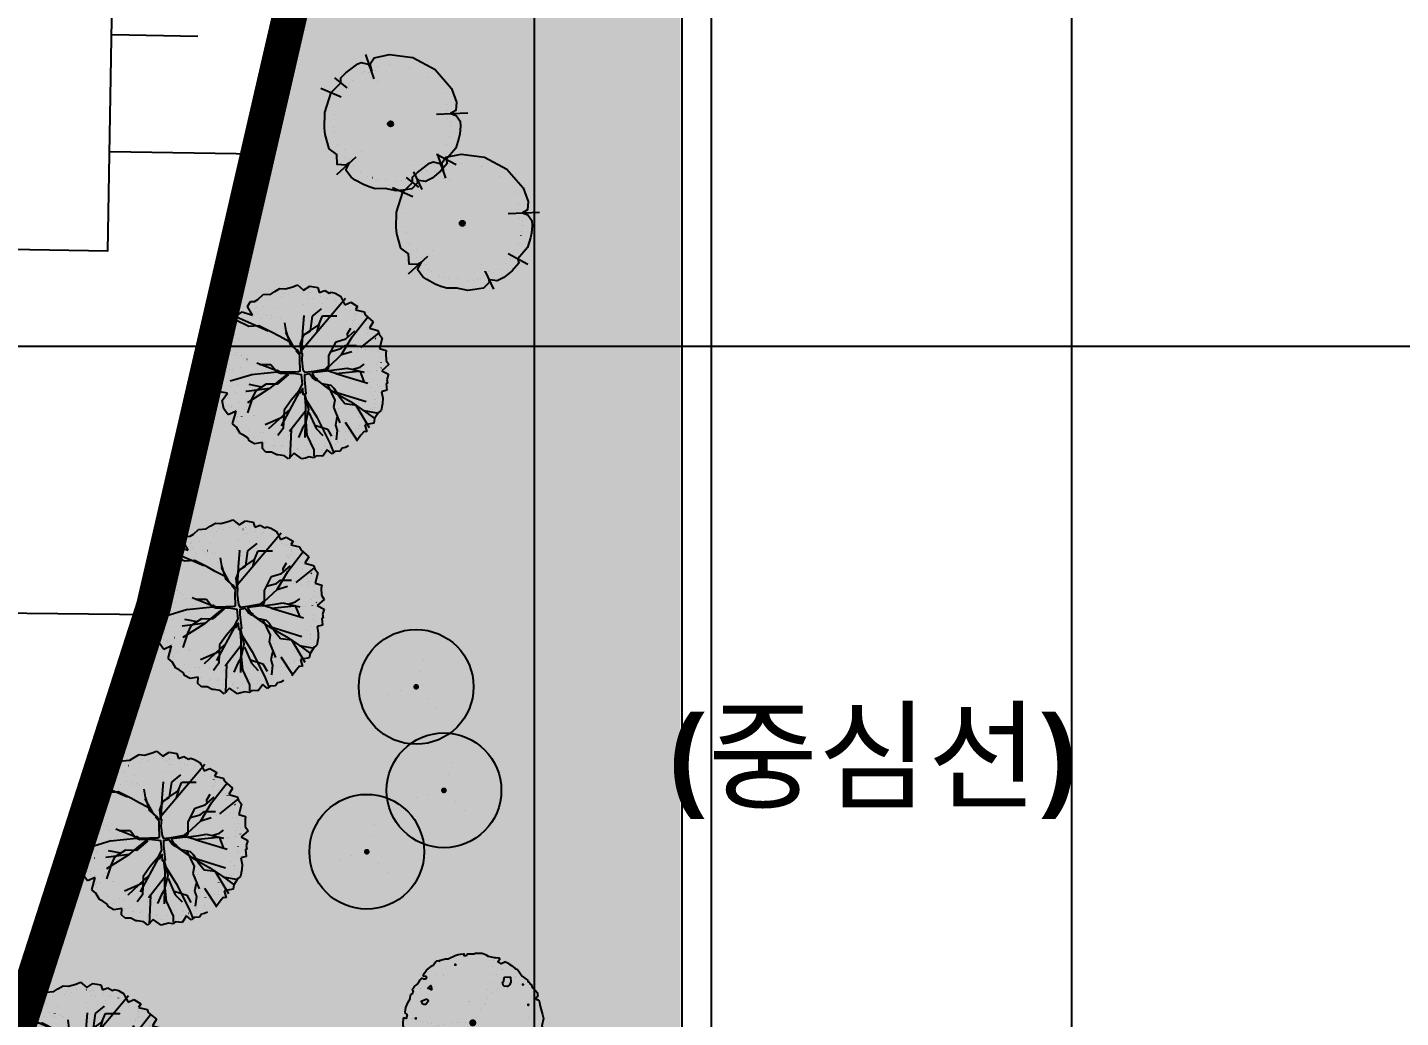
# Model space of a CAD drawing. Header units: millimetres. Extents: x 0 to 190005487, y 0 to 455456909.
# Drawn here: x 72953 to 87051, y 103161 to 113325 of the extents above; entities that cross this region are included whole.
import ezdxf
from ezdxf.xclip import XClip

# ---------------------------------------------------------------- set-up
doc = ezdxf.new("R2010")
doc.units = ezdxf.units.MM
doc.header["$LTSCALE"] = 800
doc.header["$MEASUREMENT"] = 0
doc.header["$XCLIPFRAME"] = 0
for name, pattern in [('CONT', [2, 1, 1]), ('DOT2', [0.125, 0, -0.125]), ('PHANTOM2', [31.75, 15.875, -3.175, 3.175, -3.175, 3.175, -3.175]), ('XREF_BASE$0$PHANTOM', [63.5, 31.75, -6.35, 6.35, -6.35, 6.35, -6.35]), ('XREF_BASE$0$PHANTOMX2', [5, 2.5, -0.5, 0.5, -0.5, 0.5, -0.5])]:
    doc.linetypes.add(name, pattern=pattern)
doc.layers.get('0').update_dxf_attribs({"linetype": 'CONTINUOUS'})
doc.layers.get('Defpoints').update_dxf_attribs({"color": 153, "linetype": 'CONTINUOUS'})
for name, color, linetype in [('0-녹지', 71, 'CONTINUOUS'), ('_교목_Plant', 90, 'CONTINUOUS'), ('A-ANNO-TEXT2', 3, 'CONTINUOUS'), ('A-조적해치', 8, 'CONTINUOUS'), ('CE-SLOP-FILL', 1, 'CONTINUOUS'), ('LSMD_CONT_LDREG_41500', 1, 'CONTINUOUS'), ('rndur', 1, 'CONTINUOUS'), ('tc-2', 252, 'CONTINUOUS'), ('TEXT', 6, 'CONTINUOUS'), ('WID', 4, 'CONTINUOUS'), ('XREF_BASE$0$CE-SLOP-FILL', 1, 'CONTINUOUS'), ('XREF_BASE$0$CE_PROPERTY LINE', 2, 'XREF_BASE$0$PHANTOM'), ('XREF_BASE$0$LSMD_CONT_LDREG_41500', 1, 'CONTINUOUS'), ('XREF_BASE$0$성토옹벽', 6, 'CONTINUOUS'), ('사업부지', 7, 'CONTINUOUS'), ('성토옹벽', 6, 'CONTINUOUS')]:
    doc.layers.add(name, color=color, linetype=linetype)
doc.styles.add('SH_대대리576', font='NanumGothicBold.ttf')

# ---------------------------------------------------------------- blocks, each defined once
blk = doc.blocks.new('G$C940A8A8A')
at = {"layer": 'LSMD_CONT_LDREG_41500', "color": 1, "linetype": 'Continuous', "const_width": 300, "flags": 128}
blk.add_lwpolyline([(13684, 124791), (15433, 118998), (13873, 111149), (10039, 103817), (3210, 93080)], dxfattribs=at)
blk = doc.blocks.new('현황측량 지적')
at = {"layer": 'rndur', "linetype": 'PHANTOM2', "ltscale": 2, "const_width": 360, "flags": 128}
blk.add_lwpolyline([(206883, -157310), (202971, -156085), (192523, -138055), (192037, -134393), (187653, -139214), (180694, -143462), (173737, -143509), (161354, -148904), (157725, -144242), (154816, -136784), (158050, -127241), (126239, -144923), (122996, -147375), (114777, -142533), (78067, -156212), (59378, -150969), (50990, -145420), (42961, -141949), (35259, -140747), (23792, -141142), (15855, -140119), (12425, -139716), (9303, -139321), (5202, -130219), (-3377, -125158), (-12855, -120922), (-25433, -113134), (-31110, -107172), (-33684, -104469), (-50296, -94166), (-54916, -87820), (-58556, -75838), (-58594, -63575), (-54697, -51462), (-52838, -43399), (-53310, -35411), (-56465, -30247), (-58199, -23603), (-65933, 6044), (-65550, 7455), (-83110, 7388), (-99556, 7405), (-100789, 7832), (-83513, -58384), (-91570, -60086), (-90952, -159807)], dxfattribs=at)
at = {"layer": 'rndur', "linetype": 'PHANTOM2', "ltscale": 2, "flags": 128}
blk.add_lwpolyline([(206883, -157310), (202971, -156085), (192523, -138055), (192037, -134393), (187653, -139214), (180694, -143462), (173737, -143509), (161354, -148904), (157725, -144242), (154816, -136784), (158050, -127241), (126239, -144923), (122996, -147375), (114777, -142533), (78067, -156212), (59378, -150969), (50990, -145420), (42961, -141949), (35259, -140747), (23792, -141142), (15855, -140119), (12425, -139716), (9303, -139321), (5202, -130219), (-3377, -125158), (-12855, -120922), (-25433, -113134), (-31110, -107172), (-33684, -104469), (-50296, -94166), (-54916, -87820), (-58556, -75838), (-58594, -63575), (-54697, -51462), (-52838, -43399), (-53310, -35411), (-56465, -30247), (-58199, -23603), (-65933, 6044), (-65550, 7455), (-83110, 7388), (-99556, 7405), (-100789, 7832), (-83513, -58384), (-91570, -60086), (-90952, -159807)], dxfattribs=at)
at = {"rotation": 14.62512504690287}
blk.add_blockref('G$C940A8A8A', (-38193, -154447), dxfattribs=at)
blk = doc.blocks.new('대지현황레벨1')
at = {"layer": 'Defpoints', "color": 6}
blk.add_lwpolyline([(-56466, -30246), (-53311, -35410), (-52838, -43398), (-54697, -51461), (-58593, -63574)], dxfattribs=at)
blk = doc.blocks.new('A$C61401735')
at = {"layer": 'CE-SLOP-FILL', "color": 251, "linetype": 'ByBlock', "flags": 128}
blk.add_lwpolyline([(8457, 109870), (11612, 104706), (12084, 96717), (10226, 88655), (6329, 76542)], dxfattribs=at)
blk = doc.blocks.new('A$C53055D6E')
at = {"layer": 'XREF_BASE$0$CE_PROPERTY LINE', "color": 8, "linetype": 'XREF_BASE$0$PHANTOMX2', "ltscale": 3, "flags": 128}
blk.add_lwpolyline([(24653, 158067), (15380, 151109), (8259, 149251), (3838, 149290), (748, 147602), (-6916, 147572), (-7299, 146160), (-1843, 125252), (436, 116516), (2171, 109870), (5326, 104706), (5798, 96717), (3940, 88655), (43, 76541), (81, 64279), (3722, 52297), (8342, 45951), (24954, 35648), (27528, 32946), (33205, 26984), (45785, 19196), (55262, 14961), (63842, 9900), (67943, 799), (71065, 403), (74495, 0), (71416, 11497), (72509, 16027), (80907, 20283), (84381, 29814), (86654, 26118), (86417, 19281), (94182, 16961), (94474, 13223), (94701, 13128), (143072, 50641), (145797, 73715), (141926, 86006), (137274, 142330), (130340, 137929), (128629, 139085), (122336, 140647), (114378, 141402), (105827, 145930), (90331, 146144), (69871, 143916), (58636, 140116), (56478, 144307), (45633, 153630)], close=True, dxfattribs=at)
blk = doc.blocks.new('XREF_BASE$0$42423123')
at = {"color": 8, "elevation": -85.903, "flags": 128}
blk.add_lwpolyline([(296753.797, 354722.355), (296742.728, 354721.684), (296725.083, 354743.467), (296725.304, 354745.576), (296719.523, 354752.714), (296718.006, 354754.586), (296707.445, 354767.624, -0.241383), (296702.098, 354793.07), (296709.251, 354819.265), (296716.193, 354817.325), (296719.019, 354827.438), (296712.017, 354829.394), (296712.346, 354830.601)], format="xyb", dxfattribs=at)
at = {"color": 8, "flags": 128}
blk.add_lwpolyline([(296720.991, 354828.24), (296719.555, 354821.015), (296715.721, 354813.683), (296708.892, 354802.946), (296705.833, 354791.071), (296706.33, 354778.558), (296709.198, 354771.251), (296722.671, 354757.088), (296724.479, 354753.823), (296728.467, 354746.621), (296738.672, 354735.909), (296746.773, 354729.418), (296753.797, 354722.355)], dxfattribs=at)
at = {"layer": 'XREF_BASE$0$CE-SLOP-FILL', "color": 8}
for p, q in [((296716.791, 354819.464), (296717.643, 354819.226)), ((296716.468, 354818.308), (296717.926, 354817.901)), ((296708.257, 354815.627), (296715.67, 354813.603))]:
    blk.add_line(p, q, dxfattribs=at)
at = {"layer": 'XREF_BASE$0$LSMD_CONT_LDREG_41500', "color": 8, "linetype": 'Continuous', "flags": 128}
blk.add_lwpolyline([(296753.797, 354722.355), (296753.797, 354722.355), (296746.773, 354729.418), (296738.672, 354735.909), (296728.467, 354746.621), (296724.479, 354753.823), (296722.671, 354757.088), (296709.198, 354771.251), (296706.33, 354778.558), (296705.833, 354791.071), (296708.892, 354802.946), (296715.721, 354813.683), (296719.555, 354821.015), (296720.991, 354828.24)], dxfattribs=at)
blk = doc.blocks.new('XREF_BASE$0$A$C5E376D50')
at = {"layer": 'Defpoints', "linetype": 'Continuous', "flags": 128}
blk.add_lwpolyline([(223324, 292498), (220744, 288205), (219448, 282647), (222600, 277488), (223072, 269500), (221214, 261437), (217317, 249324)], dxfattribs=at)
at = {"color": 8, "xscale": 1000, "yscale": 1000, "zscale": 1000, "rotation": 14.62585327519887}
blk.add_blockref('XREF_BASE$0$42423123', (-197286947, -417977119), dxfattribs=at)
blk = doc.blocks.new('XREF_BASE$0$A$C3CBC0631')
at = {"layer": 'XREF_BASE$0$CE_PROPERTY LINE', "color": 8, "linetype": 'XREF_BASE$0$PHANTOMX2', "ltscale": 3, "flags": 128}
blk.add_lwpolyline([(24653, 158067), (15380, 151109), (8259, 149251), (3838, 149290), (748, 147602), (-6916, 147572), (-7299, 146160), (-1843, 125252), (436, 116516), (2171, 109870), (5326, 104706), (5798, 96717), (3940, 88655), (43, 76542), (81, 64279), (3722, 52297), (8342, 45951), (24954, 35648), (27528, 32946), (33205, 26984), (45785, 19196), (55262, 14961), (63842, 9900), (67943, 799), (71065, 403), (74495, 0), (71416, 11497), (72509, 16027), (80907, 20283), (84381, 29814), (86654, 26118), (86417, 19281), (94182, 16961), (94474, 13223), (94701, 13128), (143072, 50641), (145797, 73715), (141926, 86006), (137274, 142330), (130340, 137929), (128629, 139085), (122336, 140647), (114378, 141402), (105828, 145930), (90331, 146144), (69871, 143916), (58636, 140116), (56478, 144307), (45633, 153630)], close=True, dxfattribs=at)
blk = doc.blocks.new('TL000073_0')
blk.add_hatch(color=256).paths.add_polyline_path([(0.024, 0, 1), (-0.024, 0, 1)])
at = {"color": 0}
blk.add_lwpolyline([(-0.187, 0.55), (-0.149, 0.605), (-0.009, 0.635), (0.205, 0.607), (0.409, 0.497), (0.558, 0.324), (0.604, 0.199), (0.598, 0.124), (0.551, 0.095), (0.6, 0.078), (0.639, 0.026), (0.641, -0.022), (0.634, -0.09), (0.625, -0.132), (0.597, -0.223), (0.511, -0.326), (0.519, -0.364), (0.457, -0.434), (0.382, -0.497), (0.321, -0.528), (0.257, -0.519), (0.24, -0.502), (0.246, -0.541), (0.195, -0.594), (0.156, -0.6), (0.115, -0.608), (0.05, -0.615), (-0.05, -0.593), (-0.141, -0.595), (-0.196, -0.578), (-0.247, -0.557), (-0.325, -0.515), (-0.36, -0.489), (-0.411, -0.424), (-0.375, -0.356), (-0.411, -0.378), (-0.488, -0.373), (-0.493, -0.28), (-0.563, -0.228), (-0.6, -0.096), (-0.607, -0.038), (-0.602, 0.103), (-0.545, 0.287), (-0.456, 0.375), (-0.455, 0.422), (-0.41, 0.467), (-0.299, 0.55), (-0.268, 0.563), (-0.206, 0.548), (-0.173, 0.485)], close=True, dxfattribs=at)
blk.add_circle((0, 0), 0.0236)
at = {"layer": 'tc-2', "linetype": 'CONT', "flags": 128}
for points in [[(-0.149, 0.413), (-0.228, 0.637)], [(-0.399, 0.33), (-0.512, 0.421)], [(-0.638, 0.327), (-0.452, 0.247)], [(0.422, 0.089), (0.707, 0.101)], [(-0.318, -0.305), (-0.495, -0.466)], [(0.422, -0.278), (0.6, -0.373)], [(0.211, -0.44), (0.287, -0.602)]]:
    blk.add_lwpolyline(points, dxfattribs=at)
at = {"layer": 'tc-2', "linetype": 'DOT2'}
blk.add_lwpolyline([(-0.141, 0.49), (-0.119, 0.522), (-0.007, 0.546), (0.177, 0.521), (0.352, 0.427), (0.479, 0.278), (0.517, 0.175), (0.514, 0.127), (0.436, 0.079), (0.524, 0.048), (0.55, 0.014), (0.551, -0.019), (0.545, -0.077), (0.538, -0.113), (0.514, -0.188), (0.432, -0.286), (0.439, -0.32), (0.394, -0.372), (0.33, -0.426), (0.285, -0.449), (0.243, -0.442), (0.179, -0.377), (0.194, -0.478), (0.163, -0.51), (0.136, -0.514), (0.1, -0.521), (0.046, -0.527), (-0.042, -0.508), (-0.124, -0.51), (-0.167, -0.496), (-0.211, -0.478), (-0.278, -0.442), (-0.306, -0.422), (-0.339, -0.379), (-0.269, -0.25), (-0.376, -0.314), (-0.415, -0.311), (-0.418, -0.238), (-0.484, -0.19), (-0.515, -0.082), (-0.521, -0.033), (-0.516, 0.088), (-0.468, 0.245), (-0.384, 0.327), (-0.384, 0.369), (-0.352, 0.401), (-0.257, 0.472), (-0.239, 0.479), (-0.203, 0.471), (-0.173, 0.412), (-0.12, 0.392)], close=True, dxfattribs=at)
at = {"layer": 'tc-2', "linetype": 'DOT2', "flags": 128}
for points in [[(0.422, -0.278), (0, 0), (-0.149, 0.413)], [(-0.399, 0.33), (-0.008, 0.022), (-0.452, 0.247)], [(-0.318, -0.305), (0, 0), (0.422, 0.089)]]:
    blk.add_lwpolyline(points, dxfattribs=at)
blk.add_lwpolyline([(0.211, -0.44), (0, 0)], close=True, dxfattribs=at)
blk = doc.blocks.new('TL000029_0')
at = {"const_width": 0.0263}
blk.add_lwpolyline([(-0.013, 0, 1), (0.013, 0, 1)], format="xyb", close=True, dxfattribs=at)
at = {"color": 0}
blk.add_circle((0, 0), 0.526, dxfattribs=at)
at = {"layer": 'tc-2', "linetype": 'DOT2'}
for p, q in [((0, 0), (0.136, 0.508)), ((0.038, 0.143), (-0.185, 0.492)), ((0.068, 0.254), (0.315, 0.422)), ((-0.254, -0.068), (-0.523, 0.062)), ((0, 0), (-0.508, -0.136)), ((0, 0), (0.372, -0.372)), ((-0.143, -0.038), (-0.334, -0.407)), ((0.104, -0.104), (0.519, -0.086)), ((0.186, -0.186), (0.208, -0.483))]:
    blk.add_line(p, q, dxfattribs=at)
blk = doc.blocks.new('TL000051_0')
at = {"color": 0}
for points in [[(-0.31, 0.566), (-0.297, 0.574), (-0.263, 0.582), (-0.251, 0.587), (-0.226, 0.587), (-0.213, 0.591), (-0.175, 0.612), (-0.162, 0.616), (-0.133, 0.625), (-0.111, 0.629), (-0.082, 0.633), (-0.08, 0.633)], [(-0.05, 0.633), (-0.055, 0.617), (-0.063, 0.614), (-0.072, 0.614), (-0.078, 0.614), (-0.08, 0.622), (-0.08, 0.628), (-0.08, 0.636)], [(-0.05, 0.633), (-0.031, 0.633), (0.015, 0.633), (0.023, 0.637), (0.086, 0.637)], [(0.086, 0.637), (0.116, 0.625), (0.141, 0.612), (0.196, 0.599), (0.209, 0.599), (0.238, 0.595), (0.245, 0.593)], [(-0.458, 0.43), (-0.453, 0.439), (-0.445, 0.452), (-0.424, 0.481), (-0.407, 0.498), (-0.381, 0.515), (-0.369, 0.524), (-0.36, 0.529)], [(-0.31, 0.566), (-0.314, 0.567), (-0.333, 0.564), (-0.341, 0.559), (-0.347, 0.548), (-0.361, 0.527)], [(0.3, 0.56), (0.293, 0.557), (0.26, 0.54), (0.23, 0.561), (0.247, 0.582), (0.245, 0.593)], [(0.3, 0.56), (0.318, 0.549), (0.331, 0.541), (0.356, 0.524), (0.39, 0.498), (0.411, 0.49), (0.419, 0.477), (0.445, 0.439), (0.453, 0.426), (0.491, 0.401), (0.508, 0.387)], [(-0.554, 0.304), (-0.554, 0.305), (-0.541, 0.321), (-0.533, 0.334), (-0.512, 0.351), (-0.495, 0.372), (-0.483, 0.393), (-0.473, 0.406)], [(-0.459, 0.43), (-0.43, 0.426), (-0.423, 0.416), (-0.434, 0.399), (-0.449, 0.399), (-0.465, 0.406), (-0.473, 0.406)], [(0.508, 0.387), (0.504, 0.38), (0.516, 0.372), (0.525, 0.359), (0.525, 0.355), (0.533, 0.355), (0.535, 0.355)], [(-0.625, 0.095), (-0.621, 0.098), (-0.613, 0.14), (-0.604, 0.161), (-0.588, 0.195), (-0.575, 0.22), (-0.572, 0.255)], [(-0.555, 0.305), (-0.546, 0.293), (-0.548, 0.278), (-0.557, 0.266), (-0.572, 0.255)], [(0.535, 0.355), (0.537, 0.351), (0.546, 0.325), (0.571, 0.3), (0.592, 0.275), (0.592, 0.258), (0.596, 0.245)], [(0.596, 0.245), (0.582, 0.233), (0.58, 0.231), (0.582, 0.217), (0.586, 0.213), (0.59, 0.213), (0.601, 0.211), (0.602, 0.211), (0.606, 0.21)], [(0.606, 0.21), (0.613, 0.186), (0.617, 0.153), (0.626, 0.119), (0.638, 0.077), (0.647, 0.039), (0.634, -0.029), (0.643, -0.053), (0.63, -0.1), (0.63, -0.107)], [(-0.586, -0.243), (-0.592, -0.235), (-0.601, -0.197), (-0.609, -0.155), (-0.626, -0.1), (-0.63, -0.058), (-0.638, -0.024), (-0.638, 0.005), (-0.634, 0.026), (-0.634, 0.046)], [(-0.625, 0.095), (-0.601, 0.074), (-0.61, 0.039), (-0.634, 0.046)], [(0.63, -0.107), (0.616, -0.113), (0.614, -0.119), (0.62, -0.13), (0.622, -0.134), (0.626, -0.142)], [(-0.537, -0.318), (-0.526, -0.306), (-0.528, -0.29), (-0.539, -0.284), (-0.548, -0.282), (-0.556, -0.276), (-0.564, -0.268), (-0.57, -0.254), (-0.584, -0.243), (-0.586, -0.243)], [(0.577, -0.254), (0.563, -0.248), (0.561, -0.248), (0.552, -0.246), (0.546, -0.246), (0.54, -0.246), (0.542, -0.256), (0.55, -0.261), (0.557, -0.265), (0.565, -0.271)], [(0.626, -0.142), (0.621, -0.168), (0.604, -0.192), (0.601, -0.201), (0.58, -0.247), (0.576, -0.253)], [(-0.438, -0.452), (-0.445, -0.441), (-0.457, -0.428), (-0.486, -0.399), (-0.516, -0.365), (-0.533, -0.336), (-0.537, -0.319), (-0.537, -0.318)], [(0.564, -0.27), (0.563, -0.273), (0.554, -0.31), (0.546, -0.332), (0.541, -0.353), (0.512, -0.37), (0.483, -0.408), (0.466, -0.428), (0.459, -0.442)], [(-0.407, -0.489), (-0.409, -0.469), (-0.404, -0.458), (-0.407, -0.451), (-0.415, -0.447), (-0.421, -0.447), (-0.44, -0.453)], [(-0.161, -0.606), (-0.179, -0.601), (-0.234, -0.584), (-0.272, -0.584), (-0.289, -0.572), (-0.314, -0.551), (-0.335, -0.529), (-0.369, -0.517), (-0.407, -0.489)], [(0.398, -0.5), (0.373, -0.513), (0.361, -0.513), (0.348, -0.517), (0.331, -0.534), (0.318, -0.551), (0.297, -0.563), (0.283, -0.569)], [(0.46, -0.443), (0.446, -0.437), (0.432, -0.439), (0.409, -0.451), (0.399, -0.458), (0.393, -0.468), (0.391, -0.478), (0.395, -0.496), (0.399, -0.501)], [(0.254, -0.577), (0.243, -0.58), (0.213, -0.593), (0.196, -0.597), (0.158, -0.606), (0.103, -0.622), (0.057, -0.635), (0.019, -0.639), (0.007, -0.631), (-0.031, -0.627), (-0.095, -0.622), (-0.108, -0.619)], [(0.283, -0.569), (0.272, -0.56), (0.264, -0.56), (0.252, -0.562), (0.254, -0.57), (0.254, -0.577)]]:
    blk.add_lwpolyline(points, dxfattribs=at)
for points, const_width in [([(-0.153, 0.532, -1), (-0.166, 0.532, -1)], 0.0125), ([(-0.344, 0.439, -1), (-0.346, 0.439, -1)], 0.00251), ([(-0.264, 0.439, -1), (-0.267, 0.439, -1)], 0.00251), ([(0.222, 0.443, -1), (0.219, 0.443, -1)], 0.00251), ([(0.275, 0.492, -1), (0.273, 0.492, -1)], 0.00251), ([(0.39, 0.421, -1), (0.387, 0.421, -1)], 0.00251), ([(-0.477, 0.315, -1), (-0.479, 0.315, -1)], 0.00251), ([(0.466, 0.351, -1), (0.454, 0.351, -1)], 0.0125), ([(-0.03, 0.196, -1), (-0.032, 0.196, -1)], 0.00251), ([(0.515, 0.165, -1), (0.502, 0.165, -1)], 0.0125), ([(-0.516, 0.041, -1), (-0.528, 0.041, -1)], 0.0125), ([(0.509, 0.046, -1), (0.507, 0.046, -1)], 0.00251), ([(0.107, -0.056, -1), (0.105, -0.056, -1)], 0.00251), ([(0.563, -0.136, -1), (0.55, -0.136, -1)], 0.0125), ([(-0.489, -0.264, -1), (-0.502, -0.264, -1)], 0.0125), ([(-0.424, -0.158, -1), (-0.426, -0.158, -1)], 0.00251), ([(-0.258, -0.454, -1), (-0.265, -0.454, -1)], 0.00752), ([(0.209, -0.498, -1), (0.206, -0.498, -1)], 0.00251), ([(-0.127, -0.542, -1), (-0.13, -0.542, -1)], 0.00251), ([(-0.045, -0.542, -1), (-0.052, -0.542, -1)], 0.00752), ([(0.023, -0.516, -1), (0.021, -0.516, -1)], 0.00251)]:
    blk.add_lwpolyline(points, format="xyb", close=True, dxfattribs=dict(at, const_width=const_width))
for points in [[(0.292, 0.421), (0.345, 0.417), (0.349, 0.377), (0.34, 0.351), (0.318, 0.333), (0.287, 0.337), (0.278, 0.346), (0.274, 0.368), (0.283, 0.377)], [(-0.372, 0.311), (-0.385, 0.342), (-0.398, 0.333), (-0.411, 0.319), (-0.398, 0.315), (-0.381, 0.306), (-0.376, 0.306)], [(-0.42, 0.218), (-0.473, 0.196), (-0.464, 0.178), (-0.447, 0.17), (-0.429, 0.17), (-0.411, 0.196), (-0.407, 0.205)], [(0.384, -0.215), (0.437, -0.25), (0.428, -0.277), (0.389, -0.303), (0.345, -0.316), (0.332, -0.286), (0.332, -0.25), (0.349, -0.242), (0.362, -0.237)], [(-0.053, -0.449), (-0.084, -0.454), (-0.08, -0.471), (-0.036, -0.476), (-0.018, -0.458), (-0.018, -0.458)]]:
    blk.add_lwpolyline(points, close=True, dxfattribs=at)
at = {"const_width": 0.0326}
blk.add_lwpolyline([(0.016, 0, -1), (-0.016, 0, -1)], format="xyb", close=True, dxfattribs=at)
at = {"color": 0}
blk.add_lwpolyline([(-0.108, -0.619, 0.875539), (-0.161, -0.606, 1.618197)], format="xyb", dxfattribs=at)
at = {"layer": 'tc-2', "linetype": 'DOT2'}
for points in [[(0.113, 0.177), (0.122, 0.237), (0.135, 0.301), (0.164, 0.365), (0.164, 0.447), (0.182, 0.519), (0.186, 0.571), (0.191, 0.6)], [(0, 0), (0.037, 0.05), (0.075, 0.126), (0.105, 0.164), (0.135, 0.224), (0.182, 0.276), (0.224, 0.314), (0.284, 0.365), (0.344, 0.421), (0.391, 0.498)], [(-0.002, 0.007), (-0.062, 0.007), (-0.117, 0.002), (-0.147, 0.002), (-0.194, 0.002), (-0.263, -0.019), (-0.348, -0.037), (-0.43, -0.053), (-0.481, -0.057), (-0.557, -0.057), (-0.617, -0.057), (-0.631, -0.062)], [(-0.301, -0.027), (-0.327, -0.023), (-0.374, -0.01), (-0.413, 0.002), (-0.447, 0.011), (-0.477, 0.015), (-0.507, 0.023), (-0.549, 0.037), (-0.605, 0.059)], [(-0.01, 0.002), (0.007, -0.015), (0.02, -0.045), (0.037, -0.079), (0.053, -0.126), (0.083, -0.164), (0.1, -0.207), (0.117, -0.254), (0.13, -0.288), (0.156, -0.327), (0.169, -0.348), (0.229, -0.4), (0.241, -0.425), (0.276, -0.455), (0.331, -0.494), (0.36, -0.513)], [(-0.465, -0.056), (-0.498, -0.074), (-0.537, -0.104), (-0.579, -0.13), (-0.605, -0.143), (-0.612, -0.145)], [(0.113, -0.254), (0.113, -0.301), (0.109, -0.365), (0.1, -0.412), (0.097, -0.438), (0.1, -0.481), (0.097, -0.524), (0.1, -0.579), (0.105, -0.596), (0.101, -0.623)], [(0.097, -0.519), (0.07, -0.553), (0.053, -0.579), (0.037, -0.596), (0.015, -0.621), (0.007, -0.63)]]:
    blk.add_lwpolyline(points, dxfattribs=at)
blk = doc.blocks.new('TL000015_0')
at = {"color": 0}
for p, q in [((-0.223, 0.655), (-0.182, 0.679)), ((-0.182, 0.679), (-0.138, 0.675)), ((-0.138, 0.675), (-0.079, 0.692)), ((-0.079, 0.692), (-0.042, 0.707)), ((-0.042, 0.707), (0.008, 0.666)), ((0.008, 0.666), (0.058, 0.697)), ((0.058, 0.697), (0.121, 0.686)), ((0.121, 0.686), (0.134, 0.647)), ((0.134, 0.647), (0.177, 0.662)), ((0.177, 0.662), (0.214, 0.642)), ((-0.441, 0.534), (-0.419, 0.573)), ((-0.419, 0.573), (-0.386, 0.575)), ((-0.386, 0.575), (-0.358, 0.59)), ((-0.358, 0.59), (-0.317, 0.629)), ((-0.317, 0.629), (-0.256, 0.634)), ((-0.256, 0.634), (-0.223, 0.655)), ((-0.007, 0.185), (0.344, 0.601)), ((0.214, 0.642), (0.23, 0.649)), ((0.23, 0.649), (0.262, 0.64)), ((0.262, 0.64), (0.304, 0.616)), ((0.304, 0.616), (0.312, 0.601)), ((0.312, 0.601), (0.34, 0.547)), ((0.34, 0.547), (0.386, 0.568)), ((0.386, 0.568), (0.441, 0.534)), ((-0.536, 0.436), (-0.519, 0.466)), ((-0.275, 0.337), (-0.53, 0.447)), ((-0.519, 0.466), (-0.486, 0.49)), ((-0.486, 0.49), (-0.401, 0.463)), ((-0.401, 0.463), (-0.441, 0.534)), ((0.011, 0.461), (0, 0.33)), ((0.062, 0.338), (0.079, 0.456)), ((0.079, 0.456), (0.152, 0.515)), ((0.13, 0.387), (0.16, 0.458)), ((0.16, 0.458), (0.275, 0.458)), ((0.398, 0.291), (0.523, 0.452)), ((0.441, 0.534), (0.423, 0.506)), ((0.423, 0.506), (0.493, 0.49)), ((0.493, 0.49), (0.502, 0.466)), ((0.502, 0.466), (0.567, 0.41)), ((-0.63, 0.277), (-0.61, 0.344)), ((-0.61, 0.344), (-0.584, 0.362)), ((-0.584, 0.362), (-0.562, 0.414)), ((-0.562, 0.414), (-0.536, 0.436)), ((-0.431, 0.373), (-0.541, 0.426)), ((-0.35, 0.38), (-0.431, 0.373)), ((-0.249, 0.328), (-0.35, 0.38)), ((-0.132, 0.338), (-0.142, 0.402)), ((-0.097, 0.228), (-0.132, 0.338)), ((0.01, 0.306), (0.062, 0.338)), ((0.04, 0.326), (0.13, 0.387)), ((0.117, 0.332), (0.135, 0.396)), ((0.348, 0.275), (0.419, 0.338)), ((0.361, 0.316), (0.388, 0.36)), ((0.567, 0.41), (0.536, 0.359)), ((0.536, 0.359), (0.604, 0.34)), ((0.604, 0.34), (0.615, 0.312)), ((-0.66, 0.227), (-0.63, 0.277)), ((-0.636, 0.172), (-0.66, 0.227)), ((-0.183, 0.292), (-0.249, 0.328)), ((-0.11, 0.253), (-0.183, 0.292)), ((-0.137, 0.324), (-0.076, 0.214)), ((-0.044, 0.179), (-0.097, 0.228)), ((-0.017, 0.235), (0.01, 0.306)), ((-0.009, 0.16), (-0.017, 0.235)), ((0, 0.33), (-0.008, 0.158)), ((0.211, 0.14), (0.268, 0.25)), ((0.268, 0.25), (0.348, 0.275)), ((0.307, 0.196), (0.341, 0.221)), ((0.312, 0.148), (0.398, 0.291)), ((0.341, 0.221), (0.429, 0.223)), ((0.363, 0.284), (0.361, 0.316)), ((0.466, 0.204), (0.612, 0.321)), ((0.582, 0.281), (0.588, 0.276)), ((0.615, 0.312), (0.639, 0.281)), ((0.639, 0.281), (0.617, 0.198)), ((-0.682, 0.101), (-0.673, 0.133)), ((-0.673, 0.133), (-0.636, 0.172)), ((-0.076, 0.214), (-0.044, 0.182)), ((0.312, 0.148), (0.204, 0.045)), ((0.211, 0.044), (0.211, 0.14)), ((0.228, 0.174), (0.307, 0.196)), ((0.312, 0.148), (0.396, 0.174)), ((0.617, 0.198), (0.671, 0.181)), ((0.671, 0.181), (0.667, 0.157)), ((0.667, 0.157), (0.669, 0.101)), ((-0.689, 0.059), (-0.682, 0.101)), ((-0.68, 0.018), (-0.689, 0.059)), ((-0.686, -0.042), (-0.68, 0.018)), ((-0.203, 0.006), (-0.413, -0.015)), ((-0.208, 0.017), (-0.368, 0.079)), ((-0.254, 0.066), (-0.342, 0.066)), ((-0.215, 0.017), (-0.254, 0.066)), ((0.267, -0.003), (0.19, 0.02)), ((0.192, 0.017), (0.297, 0.03)), ((0.267, -0.003), (0.449, 0.016)), ((0.297, 0.03), (0.358, 0.04)), ((0.358, 0.04), (0.495, 0.008)), ((0.402, 0.03), (0.461, 0.047)), ((0.461, 0.047), (0.495, 0.071)), ((0.461, 0.01), (0.491, -0.068)), ((0.629, 0.042), (0.627, 0.039)), ((0.691, 0.068), (0.635, 0.018)), ((0.635, 0.018), (0.689, -0.01)), ((0.669, 0.101), (0.691, 0.068)), ((-0.638, -0.038), (-0.686, -0.042)), ((-0.682, -0.095), (-0.638, -0.038)), ((-0.682, -0.147), (-0.682, -0.095)), ((-0.406, -0.014), (-0.58, -0.066)), ((-0.328, -0.112), (-0.428, -0.093)), ((-0.293, -0.088), (-0.379, -0.144)), ((-0.203, -0.09), (-0.293, -0.088)), ((-0.262, -0.123), (-0.138, -0.022)), ((-0.112, -0.012), (-0.203, -0.09)), ((-0.138, -0.022), (-0.123, -0.003)), ((0.111, -0.051), (0.152, -0.083)), ((0.213, -0.129), (0.113, -0.055)), ((0.152, -0.083), (0.226, -0.098)), ((0.199, -0.095), (0.258, -0.218)), ((0.226, -0.098), (0.25, -0.122)), ((0.267, -0.003), (0.524, -0.08)), ((0.682, -0.08), (0.671, -0.083)), ((0.671, -0.083), (0.676, -0.138)), ((0.689, -0.01), (0.676, -0.051)), ((0.676, -0.051), (0.682, -0.08)), ((-0.602, -0.161), (-0.682, -0.147)), ((-0.645, -0.219), (-0.602, -0.161)), ((-0.632, -0.286), (-0.645, -0.219)), ((-0.262, -0.123), (-0.45, -0.147)), ((-0.278, -0.133), (-0.443, -0.238)), ((-0.379, -0.144), (-0.418, -0.227)), ((-0.262, -0.123), (-0.278, -0.133)), ((-0.026, -0.149), (-0.173, -0.422)), ((-0.093, -0.218), (-0.149, -0.298)), ((-0.029, -0.144), (-0.093, -0.218)), ((0.014, -0.17), (0.023, -0.261)), ((0.017, -0.199), (0.114, -0.355)), ((0.018, -0.171), (0.047, -0.291)), ((0.213, -0.129), (0.246, -0.15)), ((0.239, -0.145), (0.51, -0.229)), ((0.246, -0.15), (0.384, -0.229)), ((0.258, -0.218), (0.248, -0.274)), ((0.25, -0.122), (0.295, -0.191)), ((0.295, -0.191), (0.339, -0.245)), ((0.676, -0.138), (0.633, -0.15)), ((0.633, -0.15), (0.643, -0.202)), ((0.643, -0.202), (0.641, -0.243)), ((-0.597, -0.334), (-0.632, -0.286)), ((-0.534, -0.306), (-0.597, -0.334)), ((-0.562, -0.406), (-0.534, -0.306)), ((-0.411, -0.223), (-0.443, -0.318)), ((-0.101, -0.289), (-0.273, -0.448)), ((-0.149, -0.298), (-0.156, -0.445)), ((0.022, -0.306), (-0.105, -0.469)), ((0.023, -0.261), (0.018, -0.518)), ((0.047, -0.291), (0.025, -0.391)), ((0.05, -0.316), (0.108, -0.445)), ((0.248, -0.274), (0.299, -0.399)), ((0.339, -0.245), (0.434, -0.257)), ((0.384, -0.229), (0.507, -0.313)), ((0.427, -0.258), (0.534, -0.436)), ((0.49, -0.301), (0.609, -0.323)), ((0.507, -0.313), (0.583, -0.368)), ((0.61, -0.315), (0.578, -0.365)), ((0.63, -0.299), (0.61, -0.315)), ((0.641, -0.243), (0.63, -0.299)), ((-0.53, -0.434), (-0.562, -0.406)), ((-0.501, -0.484), (-0.53, -0.434)), ((-0.154, -0.352), (-0.301, -0.416)), ((0.025, -0.401), (-0.002, -0.443)), ((0.025, -0.391), (0.035, -0.497)), ((0.099, -0.418), (0.199, -0.45)), ((0.114, -0.355), (0.218, -0.562)), ((0.275, -0.355), (0.263, -0.418)), ((0.263, -0.418), (0.277, -0.46)), ((0.342, -0.394), (0.435, -0.535)), ((0.571, -0.402), (0.499, -0.415)), ((0.499, -0.415), (0.515, -0.471)), ((0.578, -0.365), (0.571, -0.402)), ((-0.473, -0.497), (-0.501, -0.484)), ((-0.438, -0.521), (-0.473, -0.497)), ((-0.429, -0.543), (-0.438, -0.521)), ((-0.386, -0.567), (-0.429, -0.543)), ((-0.156, -0.445), (-0.198, -0.502)), ((-0.092, -0.452), (-0.102, -0.682)), ((-0.002, -0.443), (-0.034, -0.516)), ((0.035, -0.497), (0.091, -0.617)), ((0.108, -0.445), (0.162, -0.502)), ((0.199, -0.45), (0.233, -0.507)), ((0.277, -0.46), (0.268, -0.536)), ((0.467, -0.497), (0.432, -0.545)), ((0.493, -0.469), (0.467, -0.497)), ((0.515, -0.471), (0.493, -0.469)), ((-0.321, -0.556), (-0.386, -0.567)), ((-0.323, -0.606), (-0.321, -0.556)), ((-0.295, -0.634), (-0.323, -0.606)), ((-0.249, -0.634), (-0.295, -0.634)), ((-0.208, -0.656), (-0.249, -0.634)), ((-0.197, -0.656), (-0.208, -0.656)), ((-0.145, -0.663), (-0.197, -0.656)), ((-0.069, -0.643), (-0.112, -0.689)), ((-0.005, -0.689), (-0.069, -0.643)), ((0.091, -0.617), (0.091, -0.666)), ((0.197, -0.616), (0.162, -0.667)), ((0.236, -0.647), (0.197, -0.616)), ((0.218, -0.562), (0.25, -0.642)), ((0.258, -0.628), (0.236, -0.647)), ((0.301, -0.626), (0.258, -0.628)), ((0.317, -0.602), (0.301, -0.626)), ((0.343, -0.597), (0.317, -0.602)), ((0.367, -0.584), (0.343, -0.597)), ((-0.112, -0.689), (-0.145, -0.663)), ((0.023, -0.682), (-0.005, -0.689)), ((0.053, -0.673), (0.023, -0.682)), ((0.088, -0.68), (0.053, -0.673)), ((0.11, -0.663), (0.088, -0.68)), ((0.162, -0.667), (0.11, -0.663))]:
    blk.add_line(p, q, dxfattribs=at)
blk.add_lwpolyline([(0.077, 0.002), (0.077, -0.004), (0.096, -0.035), (0.118, -0.05), (0.109, -0.06), (0.08, -0.038), (0.056, -0.006), (0.014, -0.014), (0.014, -0.054), (0.026, -0.167), (0.005, -0.173), (0.002, -0.124), (-0.007, -0.132), (-0.018, -0.158), (-0.03, -0.145), (-0.001, -0.088), (-0.008, -0.014), (-0.026, -0.011), (-0.074, -0.004), (-0.109, -0.003), (-0.178, -0.004), (-0.214, 0.011), (-0.203, 0.022), (-0.181, 0.009), (-0.098, 0.011), (-0.033, 0.012), (-0.02, 0.019), (-0.023, 0.107), (-0.021, 0.144), (-0.049, 0.173), (-0.042, 0.185), (-0.025, 0.162), (-0.004, 0.157), (-0.007, 0.104), (0.003, 0.028), (0.017, 0.006), (0.093, 0.016), (0.181, 0.031), (0.203, 0.052), (0.206, 0.035), (0.192, 0.025), (0.187, 0.015)], close=True)
at = {"layer": 'tc-2', "linetype": 'DOT2'}
for p, q in [((-0.154, 0.361), (-0.167, 0.673)), ((0.011, 0.461), (-0.095, 0.687)), ((0.011, 0.461), (-0.005, 0.693)), ((0.005, 0.546), (0.062, 0.69)), ((0.05, 0.598), (0.059, 0.701)), ((0.146, 0.478), (0.09, 0.687)), ((0.135, 0.396), (0.174, 0.67)), ((-0.331, 0.436), (-0.352, 0.597)), ((-0.311, 0.534), (-0.316, 0.625)), ((-0.287, 0.463), (-0.269, 0.59)), ((-0.137, 0.324), (-0.277, 0.633)), ((-0.269, 0.59), (-0.172, 0.613)), ((-0.223, 0.514), (-0.222, 0.657)), ((-0.172, 0.613), (-0.157, 0.636)), ((-0.157, 0.636), (-0.115, 0.628)), ((-0.115, 0.628), (-0.071, 0.646)), ((-0.071, 0.646), (0.002, 0.646)), ((0.002, 0.646), (0.005, 0.65)), ((0.005, 0.65), (0.039, 0.631)), ((0.039, 0.631), (0.058, 0.646)), ((0.094, 0.532), (0.05, 0.598)), ((0.058, 0.646), (0.063, 0.643)), ((0.063, 0.643), (0.077, 0.595)), ((0.077, 0.595), (0.141, 0.614)), ((0.141, 0.614), (0.184, 0.597)), ((0.152, 0.515), (0.27, 0.63)), ((0.158, 0.561), (0.245, 0.647)), ((0.184, 0.597), (0.202, 0.601)), ((0.202, 0.601), (0.26, 0.581)), ((0.26, 0.581), (0.298, 0.536)), ((-0.485, 0.409), (-0.471, 0.443)), ((-0.471, 0.443), (-0.383, 0.458)), ((-0.365, 0.475), (-0.426, 0.505)), ((-0.248, 0.335), (-0.424, 0.549)), ((-0.385, 0.519), (-0.373, 0.524)), ((-0.383, 0.458), (-0.385, 0.519)), ((-0.373, 0.524), (-0.287, 0.463)), ((-0.247, 0.458), (-0.311, 0.534)), ((-0.254, 0.434), (-0.308, 0.451)), ((-0.205, 0.444), (-0.254, 0.434)), ((-0.178, 0.434), (-0.247, 0.458)), ((-0.137, 0.39), (-0.171, 0.475)), ((0.121, 0.493), (0.094, 0.532)), ((0.194, 0.423), (0.437, 0.536)), ((0.275, 0.458), (0.388, 0.505)), ((0.298, 0.536), (0.331, 0.54)), ((0.331, 0.54), (0.345, 0.513)), ((0.345, 0.513), (0.414, 0.48)), ((0.388, 0.505), (0.407, 0.549)), ((0.397, 0.419), (0.427, 0.451)), ((0.403, 0.4), (0.461, 0.515)), ((0.414, 0.48), (0.425, 0.47)), ((0.414, 0.422), (0.501, 0.477)), ((0.425, 0.47), (0.425, 0.431)), ((0.427, 0.451), (0.444, 0.5)), ((-0.544, 0.217), (-0.608, 0.333)), ((-0.604, 0.277), (-0.563, 0.335)), ((-0.543, 0.309), (-0.587, 0.348)), ((-0.563, 0.335), (-0.541, 0.298)), ((-0.541, 0.298), (-0.519, 0.397)), ((-0.519, 0.397), (-0.485, 0.409)), ((-0.137, 0.324), (-0.275, 0.337)), ((-0.142, 0.402), (-0.178, 0.434)), ((0.37, 0.245), (0.403, 0.4)), ((0.388, 0.36), (0.397, 0.419)), ((0.388, 0.275), (0.596, 0.351)), ((0.419, 0.338), (0.449, 0.39)), ((0.425, 0.431), (0.51, 0.364)), ((0.449, 0.39), (0.527, 0.429)), ((0.51, 0.364), (0.523, 0.349)), ((0.523, 0.349), (0.517, 0.319)), ((0.527, 0.429), (0.535, 0.431)), ((-0.536, 0.211), (-0.632, 0.286)), ((-0.571, 0.18), (-0.604, 0.277)), ((-0.514, 0.27), (-0.543, 0.309)), ((-0.524, 0.191), (-0.514, 0.27)), ((0.396, 0.174), (0.634, 0.274)), ((0.424, 0.223), (0.508, 0.189)), ((0.429, 0.223), (0.522, 0.24)), ((0.517, 0.319), (0.582, 0.281)), ((0.522, 0.24), (0.569, 0.277)), ((0.563, 0.177), (0.651, 0.23)), ((0.569, 0.277), (0.625, 0.292)), ((0.588, 0.276), (0.575, 0.213)), ((-0.531, 0.142), (-0.68, 0.134)), ((-0.555, 0.151), (-0.661, 0.207)), ((-0.534, 0.167), (-0.634, 0.201)), ((-0.625, 0.128), (-0.621, 0.15)), ((-0.624, 0.122), (-0.625, 0.128)), ((-0.617, 0.076), (-0.624, 0.122)), ((-0.621, 0.15), (-0.571, 0.18)), ((-0.368, 0.079), (-0.555, 0.151)), ((-0.472, 0.119), (-0.536, 0.211)), ((-0.494, 0.142), (-0.534, 0.167)), ((-0.489, 0.137), (-0.524, 0.191)), ((-0.421, 0.076), (-0.494, 0.142)), ((0.441, 0.193), (0.671, 0.163)), ((0.508, 0.189), (0.554, 0.204)), ((0.554, 0.204), (0.635, 0.186)), ((0.575, 0.213), (0.602, 0.174)), ((0.602, 0.174), (0.615, 0.128)), ((0.615, 0.128), (0.603, 0.094)), ((-0.446, 0.109), (-0.69, 0.065)), ((-0.651, 0.074), (-0.673, 0.074)), ((-0.583, 0.064), (-0.651, 0.074)), ((-0.635, 0.057), (-0.617, 0.076)), ((-0.614, 0.015), (-0.635, 0.057)), ((-0.585, 0.025), (-0.634, -0.005)), ((-0.63, -0.042), (-0.614, 0.015)), ((-0.499, 0.044), (-0.585, 0.025)), ((-0.56, 0.03), (-0.583, 0.064)), ((-0.365, 0.02), (-0.499, 0.044)), ((-0.342, 0.066), (-0.421, 0.076)), ((-0.303, 0.066), (-0.365, 0.02)), ((0.449, 0.016), (0.69, -0.001)), ((0.495, 0.071), (0.589, 0.069)), ((0.495, 0.008), (0.591, 0.022)), ((0.519, 0.011), (0.685, 0.087)), ((0.538, 0.01), (0.687, -0.067)), ((0.589, 0.069), (0.63, 0.086)), ((0.591, 0.022), (0.682, -0.034)), ((0.627, 0.039), (0.593, 0.02)), ((0.593, 0.02), (0.608, -0.06)), ((0.603, 0.094), (0.629, 0.042)), ((0.63, 0.086), (0.664, 0.106)), ((-0.413, -0.015), (-0.692, -0.017)), ((-0.58, -0.066), (-0.686, -0.092)), ((-0.634, -0.005), (-0.673, -0.009)), ((-0.527, -0.05), (-0.673, -0.161)), ((-0.58, -0.11), (-0.673, -0.11)), ((-0.64, -0.106), (-0.63, -0.042)), ((-0.539, -0.152), (-0.64, -0.106)), ((-0.524, -0.095), (-0.58, -0.11)), ((-0.428, -0.093), (-0.524, -0.095)), ((0.483, -0.067), (0.582, -0.147)), ((0.491, -0.068), (0.603, -0.093)), ((0.524, -0.08), (0.679, -0.122)), ((0.617, -0.106), (0.56, -0.181)), ((0.603, -0.093), (0.65, -0.144)), ((0.608, -0.06), (0.617, -0.106)), ((-0.45, -0.147), (-0.662, -0.201)), ((-0.454, -0.148), (-0.633, -0.278)), ((-0.6, -0.193), (-0.595, -0.179)), ((-0.588, -0.201), (-0.6, -0.193)), ((-0.595, -0.179), (-0.539, -0.152)), ((-0.571, -0.26), (-0.588, -0.201)), ((-0.357, -0.184), (-0.563, -0.401)), ((-0.316, -0.158), (-0.392, -0.343)), ((0.213, -0.129), (0.342, -0.394)), ((0.545, -0.118), (0.582, -0.21)), ((0.56, -0.181), (0.58, -0.211)), ((0.58, -0.211), (0.58, -0.243)), ((0.582, -0.147), (0.658, -0.205)), ((0.582, -0.21), (0.64, -0.257)), ((-0.597, -0.257), (-0.627, -0.269)), ((-0.443, -0.238), (-0.602, -0.34)), ((-0.509, -0.24), (-0.597, -0.257)), ((-0.47, -0.289), (-0.592, -0.311)), ((-0.569, -0.28), (-0.571, -0.26)), ((-0.534, -0.291), (-0.569, -0.28)), ((-0.524, -0.346), (-0.534, -0.291)), ((-0.453, -0.269), (-0.509, -0.24)), ((-0.443, -0.318), (-0.489, -0.347)), ((-0.418, -0.227), (-0.47, -0.289)), ((0.289, -0.286), (0.298, -0.471)), ((0.434, -0.257), (0.557, -0.294)), ((0.51, -0.229), (0.628, -0.284)), ((0.542, -0.287), (0.529, -0.335)), ((0.576, -0.275), (0.542, -0.287)), ((0.557, -0.294), (0.593, -0.333)), ((0.58, -0.243), (0.576, -0.275)), ((-0.531, -0.36), (-0.524, -0.346)), ((-0.521, -0.388), (-0.531, -0.36)), ((-0.434, -0.458), (-0.521, -0.388)), ((-0.489, -0.347), (-0.499, -0.455)), ((-0.392, -0.343), (-0.497, -0.48)), ((-0.389, -0.337), (-0.434, -0.537)), ((-0.173, -0.422), (-0.329, -0.607)), ((-0.301, -0.416), (-0.311, -0.48)), ((0.143, -0.413), (0.148, -0.673)), ((0.299, -0.399), (0.346, -0.418)), ((0.335, -0.38), (0.498, -0.476)), ((0.346, -0.418), (0.39, -0.467)), ((0.453, -0.423), (0.451, -0.441)), ((0.526, -0.343), (0.453, -0.346)), ((0.453, -0.346), (0.453, -0.423)), ((0.529, -0.335), (0.526, -0.343)), ((-0.391, -0.514), (-0.443, -0.516)), ((-0.34, -0.478), (-0.434, -0.458)), ((-0.403, -0.548), (-0.34, -0.478)), ((-0.302, -0.556), (-0.403, -0.548)), ((-0.311, -0.48), (-0.391, -0.514)), ((-0.273, -0.448), (-0.383, -0.574)), ((-0.228, -0.487), (-0.276, -0.632)), ((-0.117, -0.499), (-0.249, -0.644)), ((-0.198, -0.502), (-0.225, -0.578)), ((-0.105, -0.469), (-0.184, -0.665)), ((-0.183, -0.489), (-0.161, -0.578)), ((-0.034, -0.516), (-0.039, -0.602)), ((0.018, -0.518), (0.014, -0.689)), ((0.018, -0.518), (0.084, -0.684)), ((0.162, -0.502), (0.174, -0.58)), ((0.168, -0.462), (0.279, -0.546)), ((0.271, -0.515), (0.218, -0.572)), ((0.233, -0.507), (0.28, -0.556)), ((0.268, -0.536), (0.265, -0.57)), ((0.343, -0.534), (0.271, -0.515)), ((0.279, -0.546), (0.322, -0.609)), ((0.298, -0.471), (0.35, -0.593)), ((0.347, -0.469), (0.343, -0.534)), ((0.432, -0.545), (0.347, -0.469)), ((0.347, -0.469), (0.367, -0.584)), ((0.372, -0.472), (0.347, -0.469)), ((0.424, -0.446), (0.372, -0.472)), ((0.39, -0.467), (0.424, -0.524)), ((0.451, -0.441), (0.424, -0.446)), ((-0.232, -0.582), (-0.302, -0.556)), ((-0.225, -0.578), (-0.259, -0.634)), ((-0.169, -0.584), (-0.232, -0.582)), ((-0.119, -0.618), (-0.169, -0.584)), ((-0.161, -0.578), (-0.129, -0.651)), ((-0.044, -0.616), (-0.119, -0.618)), ((-0.003, -0.643), (-0.044, -0.616)), ((-0.039, -0.602), (-0.039, -0.654)), ((0.036, -0.61), (-0.003, -0.643)), ((0.098, -0.571), (0.036, -0.61)), ((0.154, -0.61), (0.098, -0.571)), ((0.188, -0.604), (0.154, -0.61)), ((0.174, -0.58), (0.223, -0.624)), ((0.215, -0.597), (0.188, -0.604)), ((0.218, -0.572), (0.215, -0.597)), ((0.265, -0.57), (0.27, -0.617)), ((0.28, -0.556), (0.339, -0.578))]:
    blk.add_line(p, q, dxfattribs=at)
blk = doc.blocks.new('G$CBD6E5784')
at = {"layer": '0-녹지'}
h = blk.add_hatch(color=256, dxfattribs=at)
h.dxf.hatch_style = 1
edge = h.paths.add_edge_path()
edge.add_line((7794, 201355), (7902, 200937))
edge.add_line((7902, 200937), (11057, 195774))
edge.add_line((11057, 195774), (11530, 187784))
edge.add_line((11530, 187784), (9671, 179723))
edge.add_line((9671, 179723), (5774, 167609))
edge.add_line((5774, 167609), (5813, 155347))
edge.add_line((5813, 155347), (9453, 143365))
edge.add_line((9453, 143365), (14073, 137018))
edge.add_line((14073, 137018), (30686, 126716))
edge.add_line((30686, 126716), (33260, 124014))
edge.add_line((33260, 124014), (38937, 118052))
edge.add_line((38937, 118052), (51516, 110264))
edge.add_line((51516, 110264), (60993, 106028))
edge.add_line((60993, 106028), (69573, 100968))
edge.add_line((69573, 100968), (73674, 91866))
edge.add_line((73674, 91866), (80226, 91068))
edge.add_line((80226, 91068), (77147, 102565))
edge.add_line((77147, 102565), (78239, 107093))
edge.add_line((78239, 107093), (86638, 111351))
edge.add_line((86638, 111351), (90112, 120882))
edge.add_line((90112, 120882), (92385, 117186))
edge.add_line((92385, 117186), (92148, 110349))
edge.add_line((92148, 110349), (99913, 108028))
edge.add_line((99913, 108028), (100206, 104291))
edge.add_line((100206, 104291), (100433, 104196))
edge.add_line((100433, 104196), (148803, 141709))
edge.add_line((148803, 141709), (151529, 164783))
edge.add_line((151529, 164783), (147657, 177073))
edge.add_line((147657, 177073), (143006, 233398))
edge.add_line((143006, 233398), (136071, 228996))
edge.add_line((136071, 228996), (134360, 230153))
edge.add_line((134360, 230153), (128068, 231715))
edge.add_line((128068, 231715), (120109, 232470))
edge.add_line((120109, 232470), (111559, 236997))
edge.add_line((111559, 236997), (96063, 237212))
edge.add_line((96063, 237212), (75602, 234983))
edge.add_line((75602, 234983), (64368, 231184))
edge.add_line((64368, 231184), (62206, 235371))
edge.add_line((62206, 235371), (61557, 235935))
edge.add_line((61557, 235935), (61356, 235701))
edge.add_line((61356, 235701), (60704, 234943))
edge.add_line((60704, 234943), (50766, 243492))
edge.add_line((50766, 243492), (30689, 247737))
edge.add_line((30689, 247737), (21282, 240661))
edge.add_line((21282, 240661), (14344, 238855))
edge.add_line((14344, 238855), (6649, 237166))
edge.add_line((6649, 237166), (383, 235672))
edge.add_line((383, 235672), (5488, 216157))
edge.add_line((5488, 216157), (4209, 215824))
edge.add_arc((5432, 220089), 4437, 254.0004, 277.3556)
edge.add_arc((5864, 216679), 1000, 277.8144, 14.3903)
edge.add_line((6833, 216928), (2247, 234509))
edge.add_line((2247, 234509), (18317, 238709))
edge.add_line((18317, 238709), (19275, 235027))
edge.add_line((19275, 235027), (21895, 235027))
edge.add_arc((21895, 236527), 1500, 270, 0)
edge.add_line((23395, 236527), (23395, 240227))
edge.add_line((23395, 240227), (52195, 240227))
edge.add_line((52195, 240227), (52195, 236527))
edge.add_arc((53695, 236527), 1500, 180, 270)
edge.add_line((53695, 235027), (54095, 235027))
edge.add_line((54095, 235027), (54095, 229027))
edge.add_line((54095, 229027), (39995, 229027))
edge.add_arc((39995, 227527), 1500, 90, 180)
edge.add_line((38495, 227527), (38495, 227027))
edge.add_line((38495, 227027), (59470, 227027))
edge.add_line((59470, 227027), (59470, 226827))
edge.add_line((59470, 226827), (38495, 226827))
edge.add_line((38495, 226827), (38495, 226627))
edge.add_line((38495, 226627), (121303, 226628))
edge.add_line((121303, 226628), (114220, 232406))
edge.add_line((114220, 232406), (114852, 233181))
edge.add_line((114852, 233181), (121660, 227628))
edge.add_line((121660, 227628), (140456, 227628))
edge.add_line((140456, 227628), (140492, 199427))
edge.add_line((140492, 199427), (140695, 199427))
edge.add_line((140695, 199427), (140692, 164123))
edge.add_line((140692, 164123), (147022, 164123))
edge.add_line((147022, 164123), (147022, 154032))
edge.add_line((147022, 154032), (140692, 154032))
edge.add_line((140692, 154032), (140692, 141223))
edge.add_line((140692, 141223), (136295, 141223))
edge.add_line((136295, 141223), (136295, 137377))
edge.add_line((136295, 137377), (135545, 136769))
edge.add_line((135545, 136769), (136187, 135930))
edge.add_line((136187, 135930), (120231, 122973))
edge.add_line((120231, 122973), (112105, 117640))
edge.add_line((112105, 117640), (96105, 117631))
edge.add_line((96105, 117631), (96105, 122820))
edge.add_line((96105, 122820), (95679, 122819))
edge.add_arc((95679, 109319), 13500, 90, 149.8113)
edge.add_arc((68883, 124908), 17500, 296.8893, 329.8113, ccw=False)
edge.add_arc((68883, 124908), 17500, 238.204, 296.8893, ccw=False)
edge.add_line((59663, 110034), (27535, 129951))
edge.add_arc((43079, 155024), 29500, 180, 238.204, ccw=False)
edge.add_line((13579, 155024), (13579, 193300))
edge.add_arc((5079, 193300), 8500, 360, 71.3731)
at = {"layer": '_교목_Plant'}
for name, p, xscale, yscale, zscale in [('TL000073_0', (12104, 184674), 1120, 1120, 1120), ('TL000073_0', (12840, 183653), 1120, 1120, 1120), ('TL000015_0', (11201, 182116), 1280, 1280, 1280), ('TL000015_0', (10539, 179706), 1280, 1280, 1280), ('TL000029_0', (12367, 178895), 1120, 1120, 1120), ('TL000029_0', (12652, 177832), 1120, 1120, 1120), ('TL000015_0', (9756, 177331), 1280, 1280, 1280), ('TL000029_0', (11860, 177202), 1120, 1120, 1120), ('TL000051_0', (12948, 175446), 1120, 1120, 1120), ('TL000015_0', (8974, 174957), 1280, 1280, 1280)]:
    blk.add_blockref(name, p, dxfattribs=dict(at, xscale=xscale, yscale=yscale, zscale=zscale))

msp = doc.modelspace()

# ---------------------------------------------------------------- hatches: boundary and pattern name
at = {"layer": '사업부지', "linetype": 'Continuous', "ltscale": 10}
h = msp.add_hatch(dxfattribs=at)
h.set_pattern_fill('AR-HBONE', color=8, scale=100, angle=14.62513, style=0)
h.set_pattern_definition([(59.62512505, (-197505235.8, -418325729.87), (-142.83199963, 547.356392), [1200, -400]), (149.62512505, (-197505033.53, -418325384.78), (-142.83199963, 547.356392), [1200, -400])])
edge = h.paths.add_edge_path()
edge.add_arc((69656.1, 120961.3), 8500, 12.08953, 71.41029, ccw=False)
edge.add_arc((69656.1, 120961.3), 8500, 360, 12.08953, ccw=False)
edge.add_line((78156.1, 120961.3), (78156.1, 82684.9))
edge.add_arc((107656.1, 82684.9), 29500, 180, 238.20401)
edge.add_line((92112.7, 57611.9), (124240, 37695.3))
edge.add_arc((133460.7, 52569), 17500, 238.20401, 296.88928)
edge.add_arc((133460.7, 52569), 17500, 296.88928, 329.81131)
edge.add_arc((160256.3, 36980.7), 13500, 90, 149.81131, ccw=False)
edge.add_line((160256.3, 50480.7), (162177.1, 50480.7))
edge.add_line((162177.1, 50480.7), (162177.1, 51980.7))
edge.add_line((162177.1, 51980.7), (160256.3, 51980.7))
edge.add_arc((160256.3, 36980.7), 15000, 90, 149.81131)
edge.add_arc((133460.7, 52569), 16000, 296.88928, 329.81131, ccw=False)
edge.add_arc((133460.7, 52569), 16000, 238.20401, 296.88928, ccw=False)
edge.add_line((125030.3, 38970.2), (92903, 58886.8))
edge.add_arc((107656.1, 82684.9), 28000, 180, 238.20401, ccw=False)
edge.add_line((79656.1, 82684.9), (79656.1, 120961.3))
edge.add_arc((69656.1, 120961.3), 10000, 360, 12.08953)
edge.add_arc((69656.1, 120961.3), 10000, 12.08953, 76.96135)
edge.add_line((71912.2, 130703.5), (72365.8, 129017.8))

# ---------------------------------------------------------------- linework, layer by layer
msp.add_lwpolyline([(94453.8, 110050.8), (69975.2, 110050.8)])
at = {"layer": 'A-조적해치'}
msp.add_lwpolyline([(79972.1, 120968.7), (79972.1, 82692.2, 0.2595675), (93077.1, 59149.2), (125204.4, 39232.5)], format="xyb", dxfattribs=at)
at = {"layer": 'WID'}
for points in [[(83672.1, 123063.1), (83672.1, 82692.2, 0.2595679), (95026.6, 62293.9), (127153.9, 42377.3, 0.2618101), (138903.9, 41873.8, 0.2618101)], [(79672.1, 120968.7), (79672.1, 82692.2, 0.2595675), (92919, 58894.2), (125046.4, 38977.5)]]:
    msp.add_lwpolyline(points, format="xyb", dxfattribs=at)
at = {"layer": '사업부지', "color": 8, "linetype": 'Continuous', "ltscale": 10, "flags": 128}
msp.add_lwpolyline([(72365.8, 129017.8, -0.2647752), (77967.6, 122741.5, -0.0527995), (78156.1, 120961.3), (78156.1, 82684.9, 0.2595675), (92112.7, 57611.9), (124240, 37695.3, 0.2618101), (141375.4, 36961.1, 0.1446457), (148587.2, 43769.2, -0.267067), (160256.3, 50480.7), (162177.1, 50480.7)], format="xyb", dxfattribs=at)

# ---------------------------------------------------------------- block references
ref = msp.add_blockref('현황측량 지적', (128944.9, 158844.9))
XClip(ref).set_block_clipping_path([(-120941.079460036, -150848.0068536659), (162857.5363889819, 70751.9931463341)])
ref = msp.add_blockref('XREF_BASE$0$A$C5E376D50', (-146978, -154052.4))
XClip(ref).set_block_clipping_path([(154965.4345864058, 162053.3751671459), (438965.4345861674, 383653.3751671459)])
msp.add_blockref('G$CBD6E5784', (64577.2, -72338.7))
at = {"layer": 'CE-SLOP-FILL', "linetype": 'ByBlock'}
msp.add_blockref('A$C61401735', (64026.8, 18731), dxfattribs=at)
at = {"layer": 'TEXT'}
msp.add_blockref('대지현황레벨1', (128949.2, 158846.8), dxfattribs=at)
at = {"layer": 'XREF_BASE$0$성토옹벽'}
msp.add_blockref('XREF_BASE$0$A$C3CBC0631', (70312.8, 18724.5), dxfattribs=at)
at = {"layer": '성토옹벽', "linetype": 'ByBlock'}
msp.add_blockref('A$C53055D6E', (70312.8, 18724.5), dxfattribs=at)

# ---------------------------------------------------------------- texts
at = {"layer": 'A-ANNO-TEXT2', "style": 'SH_대대리576'}
msp.add_text('(중심선)', height=900, dxfattribs=at).set_placement((79543.1, 105400.3))

doc.saveas('drawing.dxf')
